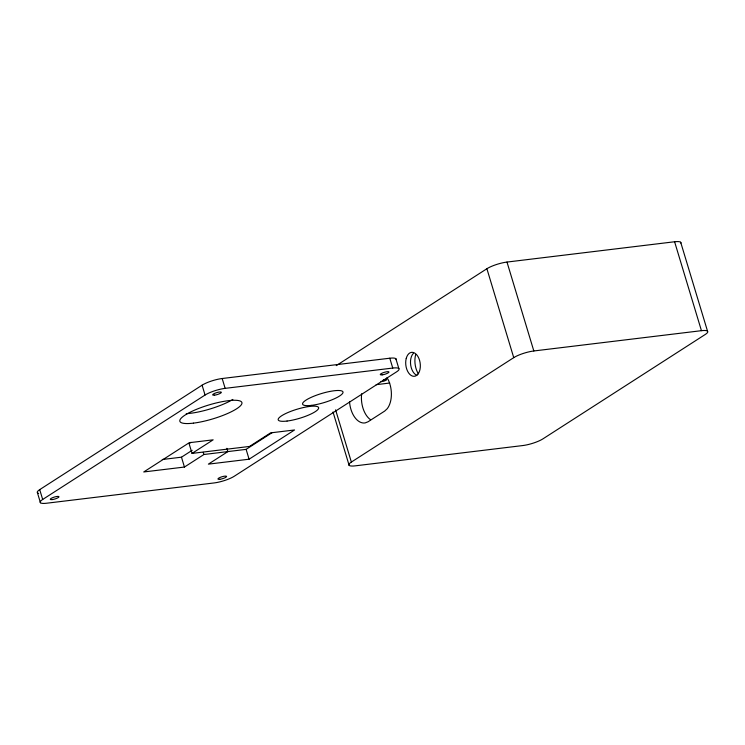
<?xml version="1.0" encoding="UTF-8"?>
<svg xmlns="http://www.w3.org/2000/svg" width="745" height="745" viewBox="0 0 745 745"><rect width="100%" height="100%" fill="white"/><g stroke="black" fill="none" stroke-linecap="round" stroke-linejoin="round"><path stroke-width="1.12" d="M38.656 493.414A15.077 3.362 -16.8 0 1 39.709 489.623L202.091 385.184A15.077 3.362 -16.8 0 1 222.178 378.516L389.784 358.215A15.077 3.362 -16.8 0 1 396.089 359.565M42.679 499.467L205.061 395.036A15.077 3.362 -16.8 0 1 225.148 388.359L392.755 368.058A15.077 3.362 -16.8 0 1 396.61 371.829L234.228 476.269A15.077 3.362 -16.8 0 1 214.141 482.937L46.535 503.238A15.077 3.362 -16.8 0 1 42.679 499.467L39.709 489.623M190.99 442.325L189.062 443.554L192.042 453.407L249.51 446.441L270.612 432.864L294.554 429.967L249.091 459.209L208.386 464.135L227.877 451.61L226.88 448.322M162.252 459.516L181.473 457.188L192.191 450.297M192.042 453.407L213.154 439.829L189.202 442.726L143.738 471.967L184.443 467.041L203.925 454.506L246.12 449.365L272.242 432.566M336.256 365.618L486.895 268.731A15.077 3.362 -16.8 0 1 506.991 262.063L674.597 241.762A15.077 3.362 -16.8 0 1 680.902 243.112M351.361 462.077L513.743 357.647A15.077 3.362 -16.8 0 1 533.83 350.969L701.445 330.678A15.077 3.362 -16.8 0 1 705.292 334.449L542.909 438.88A15.077 3.362 -16.8 0 1 522.822 445.547L355.216 465.849A15.077 3.362 -16.8 0 1 351.361 462.077L335.595 409.843M376.16 384.681L389.682 383.042M680.688 242.265L707.527 331.18M674.597 241.762L701.445 330.678M506.991 262.063L533.83 350.969M486.895 268.731L513.743 357.647M395.874 358.717L398.845 368.561M389.784 358.215L392.755 368.058M333.024 412.004L349.126 465.346M246.12 449.365L249.091 459.209M222.178 378.516L225.148 388.359M202.091 385.184L205.061 395.036M203.273 452.317L203.925 454.506M181.473 457.188L184.443 467.041M37.474 492.883L40.444 502.735M232.859 399.441A32.417 7.236 -16.8 0 1 186.231 413.671M387.037 377.603A21.158 12.702 83.1 0 1 387.242 408.688L384.699 411.072L368.03 421.791L365.106 422.927A21.158 12.702 83.1 0 1 349.526 401.732M370.423 419.649A21.158 12.702 83.1 0 1 361.66 393.779M383.247 379.903A3.017 0.67 -16.8 0 1 386.636 379.484A3.017 0.67 -16.8 0 1 384.336 380.965A3.017 0.67 -16.8 0 1 380.956 381.375M418.327 373.822A16.623 9.974 83.1 0 1 415.663 354.648M416.846 375.35A12.06 7.236 83.1 0 1 410.728 365.348A12.06 7.236 83.1 0 1 413.354 353.363M193.421 423.141A32.417 7.236 -16.8 0 0 241.892 403.604A32.417 7.236 -16.8 0 0 197.313 409.005A32.417 7.236 -16.8 0 0 193.421 423.141M214.597 395.148A4.526 1.006 -16.8 0 0 221.358 392.419A4.526 1.006 -16.8 0 0 215.137 393.174A4.526 1.006 -16.8 0 0 214.597 395.148M219.822 479.286A4.526 1.015 -16.8 0 0 226.592 476.558A4.526 1.015 -16.8 0 0 220.362 477.312A4.526 1.015 -16.8 0 0 219.822 479.286M52.215 499.588A4.526 1.006 -16.8 0 0 58.976 496.859A4.526 1.006 -16.8 0 0 52.755 497.613A4.526 1.006 -16.8 0 0 52.215 499.588M382.204 374.847A4.526 1.006 -16.8 0 0 388.965 372.118A4.526 1.006 -16.8 0 0 382.744 372.873A4.526 1.006 -16.8 0 0 382.204 374.847M311.41 405.373A21.102 4.712 -16.8 0 0 342.979 392.652A21.102 4.712 -16.8 0 0 313.952 396.172A21.102 4.712 -16.8 0 0 311.41 405.373M287.058 421.046A21.102 4.712 -16.8 0 0 318.618 408.316A21.102 4.712 -16.8 0 0 289.591 411.836A21.102 4.712 -16.8 0 0 287.058 421.046M406.249 358.354A12.06 7.236 83.1 0 0 413.969 376.327A12.06 7.236 83.1 0 0 418.839 358.28A12.06 7.236 83.1 0 0 406.249 358.354"/></g></svg>
